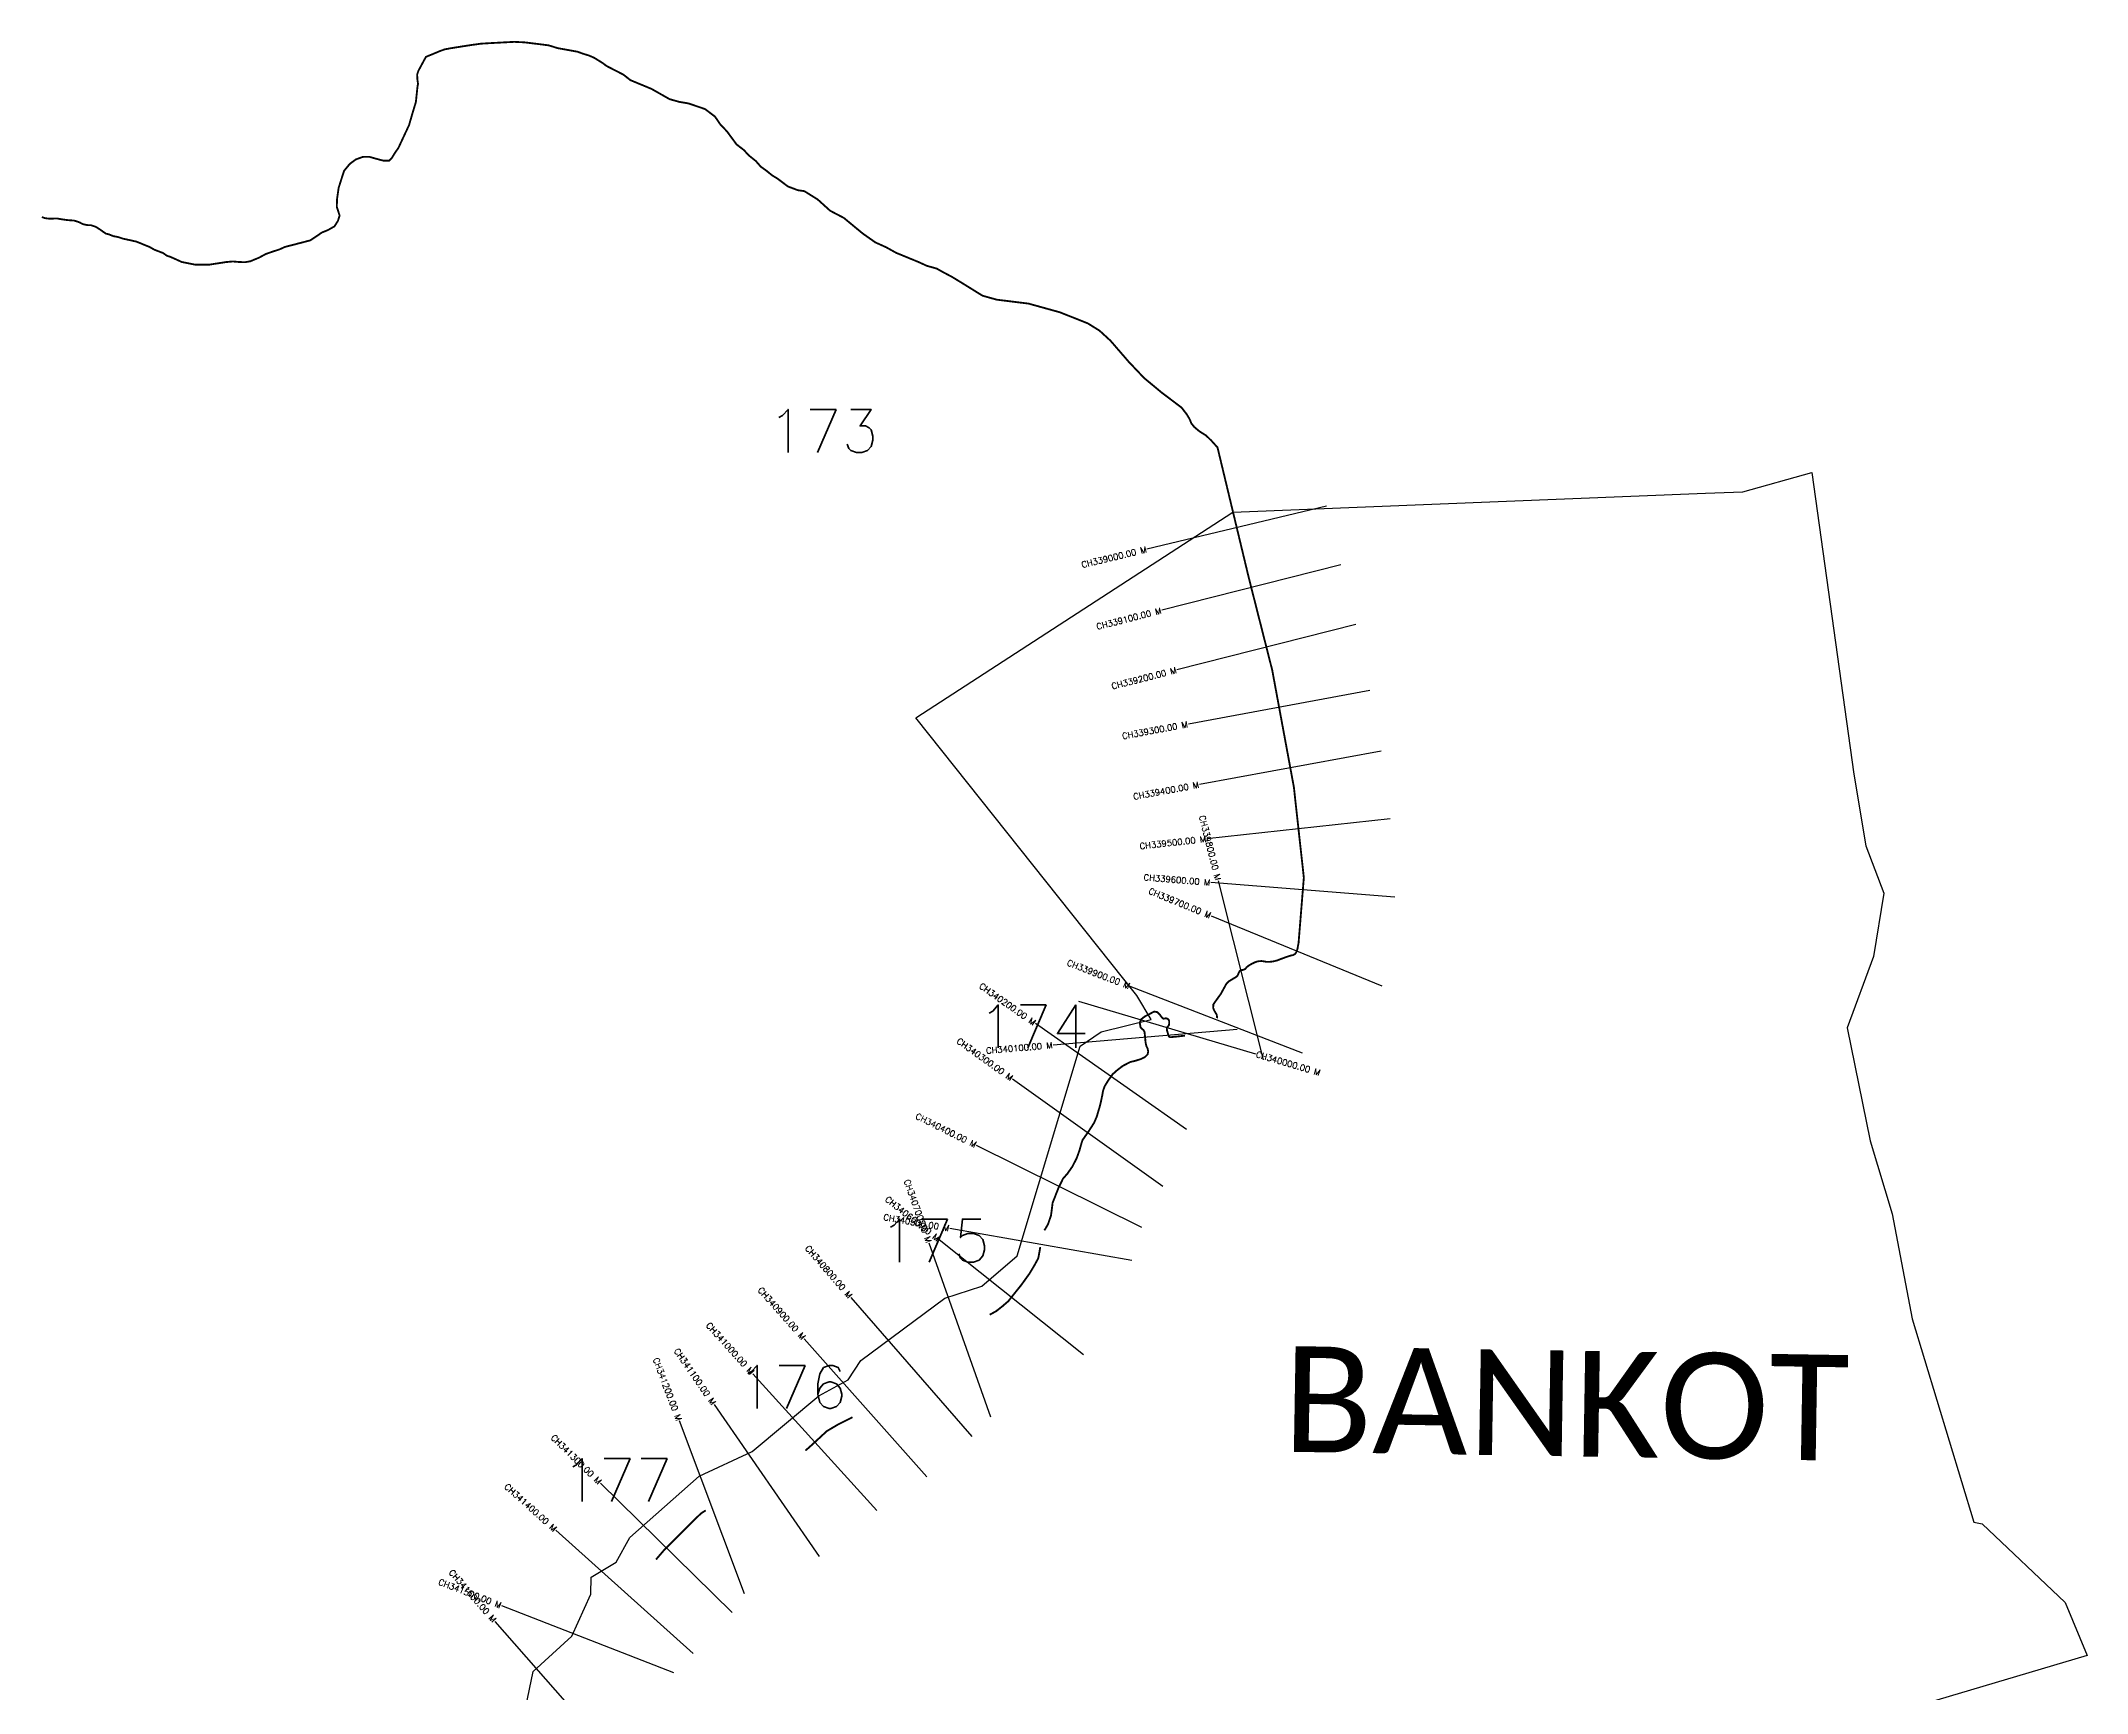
# Model space of a CAD drawing. Header units: metres. Extents: x 290684 to 294010, y 1985959 to 1990467.
# Drawn here: x 290684 to 294010, y 1987782 to 1990467 of the extents above; entities that cross this region are included whole.
import ezdxf
from ezdxf.enums import TextEntityAlignment as Align

# ---------------------------------------------------------------- set-up
doc = ezdxf.new("R2010")
doc.units = ezdxf.units.M
for name, color, linetype in [('CS', 134, 'Continuous'), ('CSMark', 6, 'Continuous'), ('NATURALLY PROTECTED', 3, 'Continuous'), ('VILLAGE NAME', 250, 'Continuous')]:
    doc.layers.add(name, color=color, linetype=linetype)
doc.styles.get("Standard").update_dxf_attribs({"font": 'simplex.shx'})

msp = doc.modelspace()

# ---------------------------------------------------------------- linework, layer by layer
at = {"color": 6, "flags": 128}
msp.add_lwpolyline([(293679.2, 1989081.6), (293662.4, 1988979)], dxfattribs=at)
at = {"color": 6}
for points in [[(291466.6, 1987730.8, 0), (291484.1, 1987816.9, 0), (291547.3, 1987874.4, 0), (291578.3, 1987942.2, 0), (291578.5, 1987970.1, 0), (291619.1, 1987994.6, 0), (291641.2, 1988034.4, 0), (291754, 1988134.4, 0), (291840, 1988174.3, 0), (291948.6, 1988264.8, 0), (291996.5, 1988290.9, 0), (292017.1, 1988322.2, 0), (292153.3, 1988423.5, 0), (292213.6, 1988443.2, 0), (292271.1, 1988492.4, 0), (292373.4, 1988833.2, 0), (292407.6, 1988856.5, 0), (292488.6, 1988876.4, 0), (292465.2, 1988915.3, 0), (292106.1, 1989366.6, 0), (292621.2, 1989700.9, 0), (293389.7, 1989731.8, 0), (293450.2, 1989734.2, 0), (293562.4, 1989765.4, 0), (293630.4, 1989275.2, 0), (293650.2, 1989158.5, 0), (293679.2, 1989081.6, 0)], [(293662.4, 1988979, 0), (293619.7, 1988863.1, 0), (293657.2, 1988679.3, 0)], [(293657.2, 1988679.3, 0), (293693, 1988560.8, 0), (293725.5, 1988389.8, 0), (293825.9, 1988059.3, 0), (293839.1, 1988056.5, 0), (293974.2, 1987929.1, 0), (294009.7, 1987842.5, 0), (293595.9, 1987720, 0)]]:
    msp.add_polyline3d(points, dxfattribs=at)
at = {"layer": 'CS'}
for p, q in [((292773.7, 1989710.7), (292481.9, 1989640.7)), ((292796.7, 1989615.5), (292505.9, 1989541.6)), ((292821.3, 1989518.6), (292530.6, 1989444.6)), ((292844.1, 1989411), (292549.1, 1989356.6)), ((292862.3, 1989312.7), (292567.2, 1989258.3)), ((292877.1, 1989202.8), (292578.9, 1989170)), ((292884.7, 1989075), (292585.6, 1989098.9)), ((292671.2, 1988811), (292597.9, 1989101.9)), ((292864.1, 1988930.8), (292586.5, 1989044.5)), ((292370.8, 1988906), (292658.4, 1988820.7)), ((292734.4, 1988821.5), (292454.6, 1988929.9)), ((292546.1, 1988697.4), (292300.5, 1988869.7)), ((292628.3, 1988860.3), (292329.4, 1988834.9)), ((292507.5, 1988605.1), (292263.4, 1988779.6)), ((292473.4, 1988538.1), (292204.8, 1988671.6)), ((292228.3, 1988230.1), (292127.9, 1988512.8)), ((292378.9, 1988331.6), (292144, 1988518.1)), ((292457, 1988484.8), (292161.5, 1988536.6)), ((292198, 1988198.5), (292000.9, 1988424.6)), ((292124.2, 1988133.1), (291925, 1988357.4)), ((292043, 1988078.4), (291841.6, 1988300.8)), ((291949.7, 1988003.9), (291778.9, 1988250.6)), ((291828, 1987943.2), (291722, 1988223.9)), ((291807.9, 1987912.6), (291593.7, 1988122.7)), ((291744.5, 1987845.8), (291521.3, 1988046.3)), ((291712.8, 1987814.7), (291433.2, 1987923.4)), ((291620.5, 1987672.8), (291422.5, 1987898.2))]:
    msp.add_line(p, q, dxfattribs=at)
at = {"layer": 'NATURALLY PROTECTED', "const_width": 3, "flags": 128}
for points in [[(290685.9, 1990180.6), (290690.8, 1990178.8), (290697.9, 1990177.9), (290705.3, 1990178.1), (290711, 1990178.2), (290718.1, 1990176.9), (290728.7, 1990175.5), (290737.9, 1990174.9), (290743.6, 1990173.2), (290747.4, 1990171.8), (290751.8, 1990169.4), (290757.2, 1990167.9), (290761.2, 1990167.4), (290765.7, 1990167.3), (290773.7, 1990164.6), (290781.2, 1990159.8), (290785.7, 1990156.5), (290790.2, 1990153.5), (290794.4, 1990152.6), (290802.3, 1990149.5), (290810.2, 1990148), (290818.2, 1990145.3), (290828.7, 1990143.1), (290839.9, 1990140.5), (290853.4, 1990135), (290860.8, 1990132), (290868.7, 1990127.5), (290875.8, 1990124.8), (290883.1, 1990122), (290889.1, 1990117.7), (290895, 1990115.8), (290903.9, 1990111.8), (290913.3, 1990107.5), (290924.8, 1990105.2), (290935.3, 1990103.1), (290949.1, 1990103.1), (290958, 1990103.2), (290968.2, 1990104.8), (290975.7, 1990105.9), (290985.1, 1990107.4), (290996.2, 1990108.4), (291006.5, 1990107.5), (291016.2, 1990107.2), (291024.7, 1990108.7), (291031.4, 1990111.5), (291038.7, 1990114.5), (291049.8, 1990120.5), (291061.6, 1990124.6), (291072.4, 1990128.1), (291080.9, 1990132), (291080.9, 1990132), (291096.5, 1990136), (291122.2, 1990142.7), (291132, 1990149.3), (291141.3, 1990155.6), (291151, 1990159.5), (291161.5, 1990165.5), (291167.1, 1990174.5), (291169.8, 1990183.1), (291167.1, 1990191.3), (291165.3, 1990196.7), (291165.5, 1990209.3), (291168.2, 1990228), (291174, 1990246.4), (291177.1, 1990255.8), (291186.3, 1990266.9), (291196.1, 1990274.2), (291207.4, 1990278.3), (291218, 1990278.5), (291228.9, 1990275.4), (291241.2, 1990272.1), (291250, 1990272.1), (291254.7, 1990276.7), (291259.3, 1990284.2), (291265.4, 1990293.1), (291282.7, 1990330.1), (291287.8, 1990347.9), (291293.7, 1990367.4), (291296.4, 1990392.9), (291297.2, 1990396.9), (291296, 1990405.8), (291295.9, 1990412.5), (291297.8, 1990418.2), (291301, 1990424.2), (291306.3, 1990434), (291310.1, 1990440.9), (291326.1, 1990447.5), (291331.7, 1990449.9), (291340.5, 1990453.1), (291350.8, 1990455), (291365.3, 1990457.3), (291383.9, 1990460.2), (291400.1, 1990462.4), (291416, 1990463.3), (291436.3, 1990464.4), (291453.5, 1990465.3), (291470.2, 1990464.5), (291492.4, 1990461.8), (291509.7, 1990459.6), (291524.1, 1990455.1), (291541.3, 1990452), (291556.3, 1990449.3), (291564.6, 1990446.3), (291575.2, 1990443), (291583.5, 1990439.4), (291597.4, 1990430.8), (291603.6, 1990426.1), (291631, 1990412), (291642.5, 1990403), (291676.6, 1990388.9), (291706, 1990372.2), (291721.6, 1990367.8), (291736.9, 1990365.2), (291763.6, 1990356.1), (291779.7, 1990344), (291788.6, 1990331), (291799.2, 1990319.9), (291814.9, 1990298.6), (291826.6, 1990289.6), (291835, 1990280.6), (291846.2, 1990271.6), (291854.4, 1990262.3), (291862.7, 1990256.4), (291873.3, 1990247.9), (291881.3, 1990243.1), (291898.3, 1990230.3), (291914.5, 1990224.2), (291925, 1990222.7), (291946.8, 1990209.1), (291967, 1990190.8), (291989.2, 1990179.2), (292019.7, 1990154), (292040.4, 1990139.4), (292058.1, 1990131.4), (292074.3, 1990122.4), (292110.6, 1990107.5), (292124.1, 1990101.3), (292140, 1990096.9), (292150.7, 1990090.9), (292165.1, 1990083.3), (292185.5, 1990070.8), (292214.5, 1990052.8), (292237.6, 1990046.3), (292289.4, 1990039.9), (292340.3, 1990025.8), (292385.7, 1990007.8), (292398.7, 1989999.7), (292404.7, 1989996), (292422.5, 1989979.7), (292451.9, 1989945.7), (292477.2, 1989919), (292505.4, 1989895.6), (292538.2, 1989870.8), (292546.7, 1989859.7), (292551.1, 1989852.3), (292554, 1989845.2), (292558.8, 1989839.3), (292567.4, 1989832.1), (292578, 1989825.5), (292586.8, 1989816.9), (292596.5, 1989806.1), (292647.6, 1989593.2), (292685.4, 1989444.3), (292720.6, 1989254.1), (292736.8, 1989107), (292728.2, 1989000.4), (292727.2, 1988995.8), (292726.8, 1988992.5), (292725.7, 1988988.8), (292724.4, 1988985.6), (292722.8, 1988983.1), (292719.6, 1988981.2), (292714.2, 1988979.9), (292708.6, 1988978.1), (292703.5, 1988976.2), (292698.3, 1988974.3), (292694.3, 1988972.7), (292689.7, 1988971.4), (292685.7, 1988970.6), (292680.9, 1988970.1), (292675.9, 1988970.1), (292671.3, 1988971), (292668, 1988971.4), (292663.7, 1988971.2), (292660.8, 1988970.6), (292657.4, 1988969.4), (292652.6, 1988967.1), (292648.3, 1988964.7), (292645.7, 1988962.9), (292644.1, 1988961.5), (292642.7, 1988960), (292641.5, 1988958.5), (292639.7, 1988957.6), (292637.3, 1988956.9), (292635.5, 1988956.7), (292633.4, 1988956.1), (292631.9, 1988954.1), (292630.7, 1988951.6), (292630, 1988949.5), (292628.2, 1988946.5), (292625.5, 1988944.7), (292622.9, 1988943.3), (292619.3, 1988941.1), (292615.3, 1988938.7), (292610.6, 1988933.9), (292601.9, 1988918), (292593.6, 1988906.5), (292589.8, 1988900.8), (292589.4, 1988895.2), (292591.4, 1988890.5), (292595.3, 1988884.1), (292595.9, 1988879.2), (292595.6, 1988878.5)], [(292543.5, 1988850.1), (292519.9, 1988847.6), (292518.2, 1988848.2), (292516.7, 1988850.2), (292515.9, 1988853.7), (292514.5, 1988858.4), (292514.1, 1988861.6), (292514.7, 1988863.6), (292515.9, 1988865.1), (292517.5, 1988866.9), (292518, 1988870.4), (292518, 1988873.5), (292517.2, 1988875.6), (292515.5, 1988877.5), (292513.1, 1988878.4), (292510.9, 1988878.1), (292508.5, 1988877.7), (292506.2, 1988879.5), (292503.4, 1988883.4), (292498.7, 1988888.4), (292493.6, 1988889.3), (292478.2, 1988881.2), (292472.6, 1988876.9), (292470.2, 1988871.6), (292471.4, 1988863.5), (292476.1, 1988859.3), (292477.9, 1988856.3), (292478.8, 1988847.7), (292479.6, 1988838.9), (292480.9, 1988833.3), (292482.9, 1988829.2), (292483.9, 1988824.6), (292482.9, 1988819.7), (292478.4, 1988815.2), (292471.8, 1988812.1), (292464.4, 1988809.7), (292454.7, 1988807.3), (292442.6, 1988801), (292433.9, 1988794.4), (292425.9, 1988787.3), (292418.3, 1988776.4), (292413.1, 1988767.9), (292410.4, 1988760.3), (292409.4, 1988754.1), (292407, 1988742.7), (292405.1, 1988734.7), (292402.4, 1988726), (292400.5, 1988719.1), (292395.9, 1988708.4), (292386.9, 1988694.4), (292381.4, 1988686.6), (292377.1, 1988680.4), (292375.3, 1988674.8), (292372.2, 1988663.7), (292367.5, 1988650.7), (292360.5, 1988637.2), (292352.6, 1988625.9), (292345.5, 1988617.8), (292338.1, 1988602.8), (292328.5, 1988578.4), (292327.5, 1988570.1), (292325.9, 1988557.8), (292321, 1988543.6), (292316.4, 1988535.7), (292315, 1988533.8)], [(292308.5, 1988506.6), (292307.3, 1988499.7), (292305.2, 1988488.3), (292298.3, 1988475.7), (292290.9, 1988463.4), (292277.5, 1988444.8), (292265.9, 1988430.4), (292256.6, 1988418.7), (292247.5, 1988410.8), (292237, 1988402.5), (292226.3, 1988396.6)], [(292003.2, 1988230.1), (292000.9, 1988228.7), (291980, 1988218.3), (291961.5, 1988207.4), (291944.5, 1988191.6), (291931.6, 1988179.9), (291926.8, 1988175.9)], [(291764.7, 1988078.5), (291757.5, 1988074), (291749.8, 1988066.7), (291720.1, 1988037.3), (291696.1, 1988012.9), (291684, 1987998.8)]]:
    msp.add_lwpolyline(points, dxfattribs=at)

# ---------------------------------------------------------------- texts
at = {"char_height": 70, "attachment_point": 1}
for s, insert in [('173', (291865.6, 1989867.9)), ('174', (292207.3, 1988900.2)), ('175', (292046.9, 1988552.1)), ('176', (291815.2, 1988314.1)), ('177', (291530.9, 1988162.8))]:
    msp.add_mtext_dynamic_manual_height_columns(s, width=95.172, gutter_width=1, heights=[0], dxfattribs=dict(at, insert=insert))
at = {"layer": 'CSMark'}
for s, rotation, p in [('CH339000.00 M', 13.4889, (292481, 1989640.5)), ('CH339100.00 M', 14.2676, (292505, 1989541.3)), ('CH339200.00 M', 14.2676, (292529.6, 1989444.4)), ('CH339300.00 M', 10.4548, (292548.1, 1989356.4)), ('CH339400.00 M', 10.4548, (292566.3, 1989258.1)), ('CH339800.00 M', 284.1299, (292597.7, 1989102.9)), ('CH339500.00 M', 6.2854, (292577.9, 1989169.9)), ('CH339600.00 M', 355.434, (292584.6, 1989099)), ('CH339700.00 M', 337.7242, (292585.5, 1989044.9)), ('CH339900.00 M', 338.8271, (292453.7, 1988930.3)), ('CH340200.00 M', 324.959, (292299.7, 1988870.2)), ('CH340300.00 M', 324.4461, (292262.6, 1988780.1)), ('CH340100.00 M', 4.8674, (292328.4, 1988834.8)), ('CH340400.00 M', 333.5638, (292203.9, 1988672.1)), ('CH340700.00 M', 289.5623, (292127.6, 1988513.8)), ('CH340600.00 M', 321.5459, (292143.2, 1988518.8)), ('CH340500.00 M', 350.056, (292160.5, 1988536.8)), ('CH340800.00 M', 311.0682, (292000.3, 1988425.4)), ('CH340900.00 M', 311.6152, (291924.3, 1988358.2)), ('CH341000.00 M', 312.1805, (291840.9, 1988301.5)), ('CH341100.00 M', 304.6951, (291778.3, 1988251.4)), ('CH341200.00 M', 290.6929, (291721.7, 1988224.8)), ('CH341300.00 M', 315.5479, (291593, 1988123.4)), ('CH341400.00 M', 318.0658, (291520.5, 1988047)), ('CH341600.00 M', 311.3039, (291421.8, 1987898.9)), ('CH341500.00 M', 338.7599, (291432.2, 1987923.8))]:
    msp.add_text(s, height=10, rotation=rotation, dxfattribs=at).set_placement(p, align=Align.MIDDLE_RIGHT)
msp.add_text('CH340000.00 M', height=10, rotation=343.4862, dxfattribs=at).set_placement((292659.4, 1988820.4), align=Align.MIDDLE_LEFT)
at = {"layer": 'VILLAGE NAME', "insert": (292704.6, 1988345.8), "char_height": 171.752, "attachment_point": 1, "rotation": 359.0691}
msp.add_mtext_dynamic_manual_height_columns('{\\fCalibri|b0|i0|c0|p34;BANKOT}', width=1471.541, gutter_width=858.8, heights=[151.6], dxfattribs=at)

doc.saveas('drawing.dxf')
